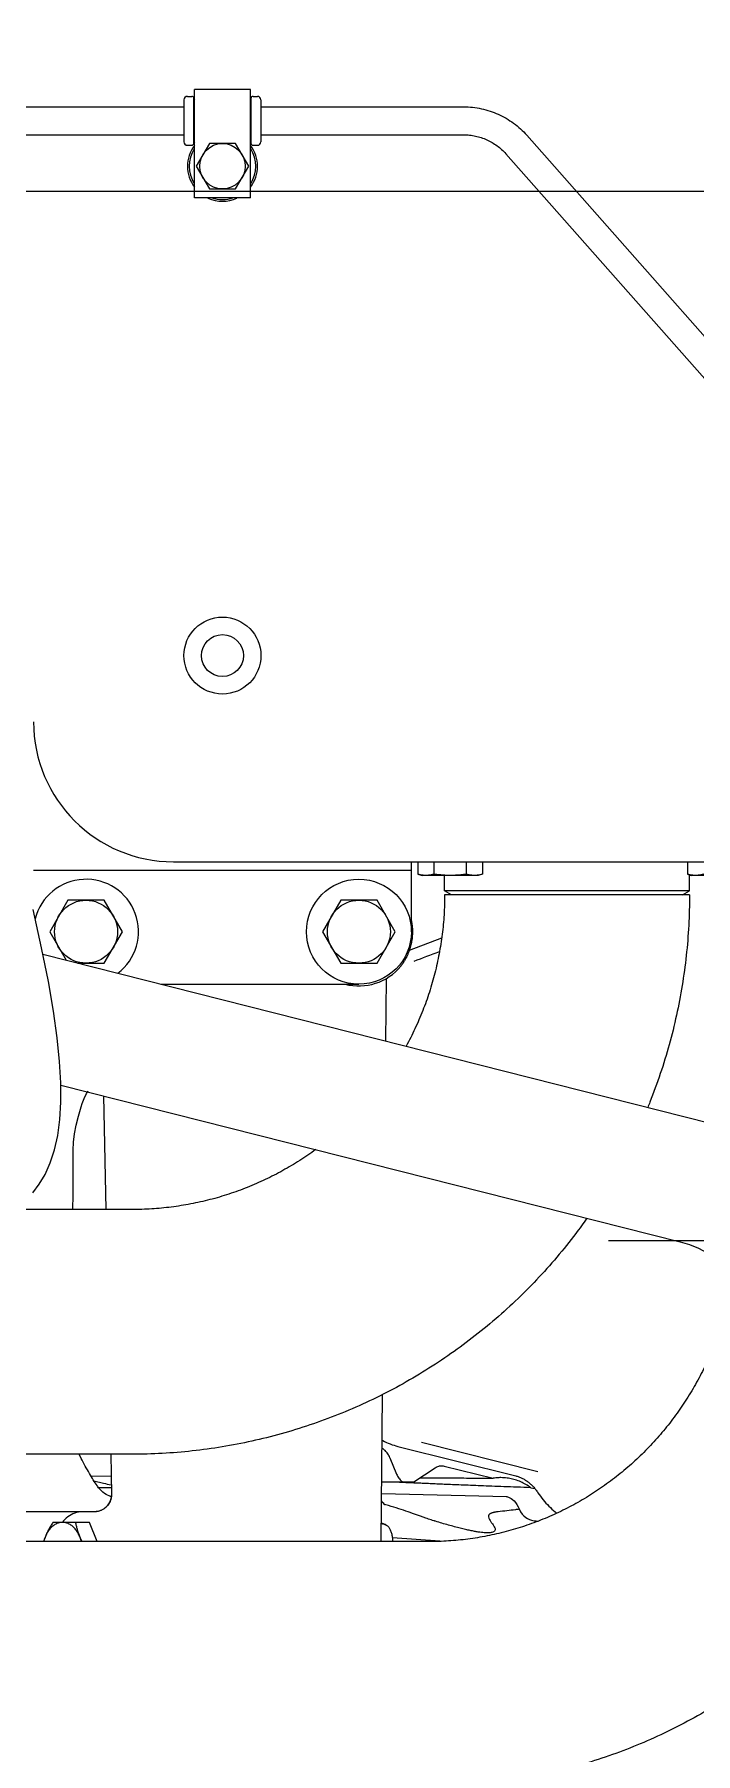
# Model space of a CAD drawing. Header units: millimetres. Extents: x 156850 to 204135, y 56350 to 74150.
# Drawn here: x 175107.8 to 175296.7, y 62350.3 to 62842.2 of the extents above; entities that cross this region are included whole.
import ezdxf

# ---------------------------------------------------------------- set-up
doc = ezdxf.new("R2010")
doc.units = ezdxf.units.MM
doc.header["$LTSCALE"] = 150
doc.linetypes.add('X-2F-PLAN$0$CENTER', pattern=[2, 1.25, -0.25, 0.25, -0.25])
doc.layers.add('-----33 Equipment', color=5, linetype='Continuous')

# ---------------------------------------------------------------- blocks, each defined once
blk = doc.blocks.new('X-2F-PLAN$0$AUDIT_I_260115101451-0')
at = {"color": 0}
for p, q in [((-78.97, -614.78), (-127.3, -805.54)), ((-116.37, -619.9), (-161.23, -796.95))]:
    blk.add_line(p, q, dxfattribs=at)
blk.add_lwpolyline([(-161.23, -796.95), (-162.04, -799.6), (-163.08, -802.16), (-164.34, -804.63), (-165.81, -807), (-167.49, -809.26), (-169.35, -811.41), (-171.39, -813.44), (-173.61, -815.34), (-175.98, -817.12), (-178.5, -818.76), (-181.17, -820.25), (-183.96, -821.58), (-186.86, -822.76), (-189.87, -823.77), (-192.96, -824.6), (-196.12, -825.25), (-199.33, -825.72), (-202.58, -826.01), (-205.85, -826.1)], dxfattribs=at)
blk = doc.blocks.new('X-2F-PLAN$0$A$C73FA2420')
at = {"color": 0, "linetype": 'Continuous'}
for p, q in [((2681.73, 502.62), (2681.73, 758.94)), ((2656.73, 417.7), (2656.73, 670.35)), ((2665.23, 512.86), (2665.23, 548.72)), ((2751.73, 502.62), (2751.73, 536.53)), ((3059.23, 538.28), (3059.23, 487.78)), ((3067.23, 538.28), (3067.23, 487.78)), ((2848.73, 422.78), (2848.73, 530.78)), ((2662.23, 514.8), (2662.23, 525.24)), ((2831.23, 526.17), (2823.08, 521.46)), ((2840.23, 520.97), (2831.23, 526.17)), ((2680.49, 517.15), (2681.73, 517.73)), ((2822.23, 518.12), (2822.23, 510.58)), ((2840.23, 510.58), (2840.23, 520.97)), ((2656.73, 512.55), (2662.23, 514.8)), ((2672.23, 512.26), (2672.23, 508.52)), ((2674.12, 513.52), (2673.45, 510.82)), ((2675.56, 514.41), (2675.42, 508.59)), ((2785.65, 515.19), (2785.64, 515.19)), ((2666.94, 509.72), (2666.04, 510.77)), ((2668.15, 508.94), (2666.94, 509.72)), ((2669.61, 508.52), (2668.15, 508.94)), ((2669.52, 508.55), (2669.61, 508.79)), ((2670.33, 508.49), (2669.61, 508.52)), ((2681.73, 508.71), (2670.33, 508.49)), ((2784.26, 510.76), (2751.73, 510.11)), ((2822.23, 510.58), (2831.23, 505.39)), ((2831.23, 505.39), (2840.23, 510.58)), ((2816.23, 494.44), (2816.23, 437.78)), ((2851.23, 490.78), (2851.23, 170.78)), ((3069.23, 487.78), (3057.23, 487.78)), ((3041.23, 484.78), (3072.23, 484.78)), ((3041.23, 468.78), (3041.23, 484.78)), ((3050.23, 484.28), (3043.73, 480.53)), ((3056.73, 480.53), (3050.23, 484.28)), ((3056.23, 486.78), (3056.23, 485.53)), ((3056.63, 484.93), (3069.83, 484.93)), ((3070.23, 486.78), (3070.23, 485.53)), ((3072.23, 468.78), (3072.23, 484.78)), ((3043.73, 480.53), (3043.73, 473.02)), ((3056.73, 473.02), (3056.73, 480.53)), ((3043.73, 473.02), (3050.23, 469.27)), ((3050.23, 469.27), (3056.73, 473.02)), ((3041.23, 468.78), (3072.23, 468.78)), ((3056.23, 468.03), (3056.23, 466.78)), ((3069.83, 468.63), (3056.63, 468.63)), ((3070.23, 468.03), (3070.23, 466.78)), ((3069.23, 465.78), (3057.23, 465.78)), ((3059.23, 465.78), (3059.23, 407.81)), ((3067.23, 465.78), (3067.23, 407.81)), ((2831.23, 448.17), (2822.23, 442.97)), ((2840.23, 442.97), (2831.23, 448.17)), ((2822.23, 442.97), (2822.23, 432.58)), ((2840.23, 432.58), (2840.23, 442.97)), ((2656.73, 431.44), (2698.85, 431.03)), ((2656.73, 428.16), (2656.93, 428.16)), ((2656.73, 428.11), (2656.96, 428.13)), ((2656.83, 414.62), (2657.84, 428.22)), ((2661.43, 429.96), (2661.3, 429.75)), ((2667.28, 430.1), (2667.38, 430.44)), ((2670.5, 431.31), (2669.62, 395.48)), ((2673.73, 422.22), (2673.73, 431.27)), ((2680.74, 428.91), (2676.02, 426.99)), ((2799.92, 430.06), (2817.87, 429.88)), ((2822.23, 432.58), (2831.23, 427.39)), ((2831.23, 427.39), (2840.23, 432.58)), ((2683.97, 426.64), (2675.55, 392.96)), ((2821.36, 425.8), (2821.45, 425.73)), ((2829.37, 414.15), (2825.87, 423.38)), ((2663.46, 418.67), (2664.01, 420.19)), ((2673.83, 422.07), (2677.87, 415.94)), ((2676.7, 386.6), (2685.04, 419.93)), ((2831.23, 422.78), (2851.23, 422.78)), ((2847.67, 420.94), (2847.33, 419.7)), ((2847.33, 403.7), (2847.33, 419.7)), ((2851.23, 420.94), (2847.67, 420.94)), ((2678.34, 413.41), (2674.85, 399.4)), ((2841.73, 343.28), (2841.73, 413.28)), ((2841.73, 411.28), (2842.89, 413.28)), ((2842.89, 413.28), (2847.33, 413.28)), ((2842.89, 343.28), (2842.89, 413.28)), ((2851.23, 416.32), (2847.67, 416.32)), ((2847.67, 402.46), (2847.33, 403.7)), ((2851.23, 407.08), (2847.67, 407.08)), ((2851.23, 402.46), (2847.67, 402.46)), ((3053.82, 395.8), (2914.36, 272.75)), ((2672.16, 388.6), (2671.88, 387.48)), ((3059.11, 389.81), (2919.65, 266.75)), ((2662.62, 386.61), (2662.62, 386.53)), ((2841.73, 345.28), (2842.89, 343.28)), ((2842.89, 343.28), (2847.51, 343.28)), ((2847.67, 343.85), (2847.33, 342.61)), ((2847.33, 326.61), (2847.33, 343.28)), ((2851.23, 343.85), (2847.67, 343.85))]:
    blk.add_line(p, q, dxfattribs=at)
for points in [[(2756.49, 531.02), (2758.95, 529.15), (2761.8, 527.48), (2765.09, 526), (2768.81, 524.79), (2772.93, 523.87), (2777.46, 523.26), (2782.47, 522.96), (2788, 522.98), (2794.12, 523.33), (2800.91, 524.02), (2808.48, 525.09), (2816.98, 526.55), (2826.6, 528.46), (2837.61, 530.86)], [(2672.55, 512.49), (2672.74, 512.62), (2673.13, 512.88), (2673.53, 513.14), (2673.95, 513.41), (2674.39, 513.69), (2674.83, 513.96), (2675.3, 514.25), (2675.77, 514.53), (2676.26, 514.81), (2676.75, 515.1), (2677.27, 515.39), (2677.79, 515.69), (2678.33, 515.99), (2678.88, 516.29), (2679.45, 516.59), (2680.03, 516.9), (2680.49, 517.15)], [(2751.73, 519.54), (2755.98, 519.5), (2762.66, 519.44), (2768.73, 519.42)], [(2768.73, 519.42), (2770.97, 519.32), (2773.39, 519.03), (2775.89, 518.56), (2778.47, 517.94), (2781.13, 517.16), (2782.06, 516.87)], [(2782.06, 516.87), (2783.49, 516.32), (2784.9, 515.63), (2785.64, 515.19)], [(2666.04, 510.77), (2665.45, 512.04), (2665.33, 512.87)], [(2669.61, 508.79), (2669.78, 509.19), (2669.99, 509.62), (2670.24, 510.06), (2670.53, 510.51), (2670.87, 510.95), (2671.26, 511.39), (2671.69, 511.81), (2672.16, 512.21), (2672.55, 512.49)], [(2661.43, 429.96), (2661.62, 430.29), (2661.94, 431), (2662.06, 431.39)], [(2664.01, 420.19), (2664.2, 420.73), (2664.4, 421.29), (2664.6, 421.87), (2664.81, 422.47), (2665.03, 423.09), (2665.25, 423.72), (2665.47, 424.37), (2665.69, 425.04), (2665.92, 425.71), (2666.14, 426.4), (2666.37, 427.11), (2666.6, 427.82), (2666.82, 428.56), (2667.05, 429.31), (2667.28, 430.1)], [(2667.28, 430.31), (2667.27, 430.29), (2667.29, 430.32)], [(2667.29, 430.32), (2667.39, 430.46), (2667.6, 430.69), (2667.94, 430.99), (2668.42, 431.31), (2668.46, 431.33)], [(2662.63, 416.18), (2662.68, 416.32), (2662.81, 416.74), (2662.93, 417.13), (2663.05, 417.5), (2663.17, 417.85), (2663.31, 418.24), (2663.46, 418.67)], [(2669.62, 395.49), (2669.55, 395.27), (2669.43, 395), (2669.27, 394.67), (2669.04, 394.28), (2668.74, 393.86), (2668.36, 393.43), (2667.89, 392.99), (2667.34, 392.59), (2666.69, 392.23), (2666.12, 391.99)], [(2669.68, 395.71), (2669.68, 395.72), (2669.68, 395.71), (2669.66, 395.63), (2669.62, 395.49)], [(2666.12, 391.99), (2665.87, 391.9), (2665.21, 391.56), (2664.61, 391.14), (2664.08, 390.65), (2663.65, 390.1), (2663.3, 389.54), (2663.05, 389), (2662.88, 388.49), (2662.77, 388.03), (2662.69, 387.58), (2662.65, 387.14), (2662.62, 386.67), (2662.62, 386.62)]]:
    blk.add_lwpolyline(points, dxfattribs=at)
for centre, radius in [((2831.23, 515.78), 9), ((2910.23, 476.78), 11), ((2910.23, 476.78), 6), ((3050.23, 476.78), 6.5), ((2831.23, 437.78), 15), ((2831.23, 437.78), 9)]:
    blk.add_circle(centre, radius, dxfattribs=at)
for centre, radius, start, end in [((2831.23, 515.78), 15, 217.4693, 75.6595), ((2891.23, 490.78), 40, 90, 180), ((3057.23, 486.78), 1, 90, 180), ((3069.23, 486.78), 1, 0, 90), ((3050.23, 476.78), 10, 53.364, 126.6207), ((3050.23, 476.78), 9.5, 58.1047, 121.9232), ((3056.83, 485.53), 0.6, 180, 270), ((3056.63, 484.33), 0.6, 49.4521, 90), ((3069.83, 484.33), 0.6, 90, 130.5479), ((3069.63, 485.53), 0.6, 270, 0), ((3050.23, 476.78), 10, 155.5429, 204.4498), ((3050.23, 476.78), 9.5, 161.4806, 198.4815), ((3050.23, 476.78), 10, 233.3641, 306.6206), ((3050.23, 476.78), 9.5, 238.1048, 301.923), ((3056.83, 468.03), 0.6, 90, 180), ((3056.63, 469.23), 0.6, 270, 310.5479), ((3069.83, 469.23), 0.6, 229.4521, 270), ((3069.63, 468.03), 0.6, 0, 90), ((3057.23, 466.78), 1, 180, 270), ((3069.23, 466.78), 1, 270, 0), ((2831.23, 437.78), 15.52, 165.2409, 230.5224)]:
    blk.add_arc(centre, radius, start, end, dxfattribs=at)
for points, start_tangent, end_tangent in [([(2658.23, 527.38), (2657.25, 527.75), (2656.74, 527.92)], (-0.92582, 0.377965), (-0.95553, 0.294893)), ([(2658.23, 527.38), (2656.97, 527.8), (2656.74, 527.86)], (-0.92582, 0.377965), (-0.973925, 0.226869)), ([(2662.23, 525.24), (2661.21, 525.88), (2660.21, 526.45), (2659.22, 526.95), (2658.23, 527.38)], (-0.84076, 0.541409), (-0.92582, 0.377965)), ([(2662.23, 522.48), (2662.11, 523.47), (2661.75, 524.42), (2661.16, 525.31), (2660.36, 526.12), (2659.38, 526.82), (2658.23, 527.38)], (0, 1), (-0.92582, 0.377965)), ([(2658.23, 517.58), (2659.37, 518.15), (2660.36, 518.85), (2661.16, 519.66), (2661.75, 520.55), (2662.11, 521.51), (2662.23, 522.48)], (0.92582, 0.377964), (0, 1)), ([(2665.23, 516.9), (2664.87, 519), (2663.79, 521), (2662.27, 522.53)], (0, 1), (-0.782041, 0.623226)), ([(2656.73, 516.89), (2657.25, 517.15), (2658.23, 517.58)], (0.891475, 0.45307), (0.92582, 0.377964)), ([(2656.74, 517.11), (2656.97, 517.17), (2658.23, 517.58)], (0.973925, 0.226868), (0.92582, 0.377964)), ([(2658.23, 517.58), (2659.22, 517.95), (2660.21, 518.26), (2661.21, 518.51), (2662.23, 518.71)], (0.92582, 0.377964), (0.985438, 0.170033)), ([(2665.47, 511.98), (2665.37, 512.35), (2665.27, 512.86)], (-0.302001, 0.953308), (-0.124327, 0.992241)), ([(2665.61, 511.59), (2665.47, 511.98)], (-0.379949, 0.925007), (-0.302001, 0.953308)), ([(2666.13, 510.63), (2665.69, 511.4), (2665.61, 511.59)], (-0.571047, 0.820917), (-0.379949, 0.925007)), ([(2666.47, 510.19), (2666.13, 510.63)], (-0.658066, 0.75296), (-0.571047, 0.820917)), ([(2667.15, 509.55), (2666.73, 509.92), (2666.47, 510.19)], (-0.78776, 0.615982), (-0.658066, 0.75296)), ([(2667.69, 509.18), (2667.15, 509.55)], (-0.860123, 0.510087), (-0.78776, 0.615982)), ([(2668.46, 508.81), (2668.24, 508.9), (2667.69, 509.18)], (-0.935002, 0.354642), (-0.860123, 0.510087)), ([(2669.16, 508.6), (2668.46, 508.81)], (-0.976797, 0.214169), (-0.935002, 0.354642)), ([(2670.33, 508.49), (2669.19, 508.6), (2669.16, 508.6)], (-0.999802, -0.019878), (-0.976797, 0.214169)), ([(2673.45, 510.82), (2672.95, 508.55)], (-0.241955, -0.970288), (-0.187083, -0.982344)), ([(2657.46, 428.18), (2657.35, 428.17), (2656.93, 428.16)], (-0.996651, -0.081778), (-1, 0)), ([(2658.29, 428.28), (2657.8, 428.21), (2657.46, 428.18)], (-0.988534, -0.150997), (-0.996651, -0.081778)), ([(2660.7, 429.16), (2660.29, 428.92), (2659.85, 428.71), (2659.37, 428.53), (2658.85, 428.39), (2658.29, 428.28)], (-0.83126, -0.555883), (-0.988533, -0.151003)), ([(2661.3, 429.75), (2661.13, 429.53), (2660.93, 429.34), (2660.7, 429.16)], (-0.564333, -0.825547), (-0.831269, -0.555871)), ([(2661.9, 431.39), (2661.85, 431.03), (2661.73, 430.59), (2661.54, 430.16), (2661.43, 429.96)], (-0.109798, -0.993954), (-0.505887, -0.8626)), ([(2680.74, 428.91), (2681.32, 429.18), (2681.86, 429.5), (2682.33, 429.85), (2682.75, 430.25), (2683.1, 430.67), (2683.37, 431.12)], (0.92582, 0.377964), (0.461598, 0.887089)), ([(2683.4, 431.18), (2683.37, 431.12)], (-0.464302, -0.885677), (-0.461598, -0.887089)), ([(2685.73, 431.16), (2685.63, 430.97), (2684.66, 428.83), (2683.97, 426.64)], (-0.474505, -0.880253), (-0.242443, -0.970166)), ([(2672.16, 388.6), (2672.3, 392.63), (2672.44, 396.34), (2672.57, 399.77), (2672.7, 402.94), (2672.81, 405.86), (2672.92, 408.56), (2673.02, 411.05), (2673.11, 413.36), (2673.2, 415.48), (2673.29, 417.45), (2673.37, 419.27), (2673.44, 420.96), (2673.51, 422.51), (2673.58, 423.95), (2673.63, 425.14)], (0.036583, 0.999331), (0.047522, 0.99887)), ([(2673.63, 425.14), (2673.64, 425.29)], (0.047522, 0.99887), (0.047635, 0.998865)), ([(2673.64, 425.29), (2673.7, 426.52), (2673.73, 427.19)], (0.047635, 0.998865), (0.049312, 0.998783)), ([(2676.02, 426.99), (2675.44, 426.71), (2674.9, 426.38), (2674.44, 426), (2674.05, 425.59), (2673.73, 425.14)], (-0.92582, -0.377965), (-0.504393, -0.863474)), ([(2830.38, 422.49), (2829.79, 422.54), (2829.17, 422.6), (2828.5, 422.7), (2827.8, 422.84), (2827.06, 423.02), (2826.29, 423.24), (2825.51, 423.51), (2824.71, 423.83), (2823.91, 424.21), (2823.09, 424.65), (2822.27, 425.15), (2821.45, 425.73)], (-0.998638, 0.052183), (-0.800316, 0.599578)), ([(2673.73, 422.22), (2673.78, 422.15), (2673.83, 422.07)], (0.504393, -0.863474), (0.550527, -0.834817)), ([(2675.02, 420.27), (2675.01, 419.04), (2675, 416.9), (2674.99, 414.58), (2674.97, 412.04), (2674.95, 409.28), (2674.92, 406.26), (2674.89, 402.98), (2674.85, 399.4)], (-0.004422, -0.99999), (-0.010664, -0.999943)), ([(2822.81, 421.99), (2825.56, 414.75)], (0.354912, -0.9349), (0.354906, -0.934902)), ([(2832.11, 422.49), (2831.53, 422.47), (2830.96, 422.47), (2830.38, 422.49)], (-0.998547, -0.053886), (-0.998638, 0.052183)), ([(2834.36, 422.77), (2834, 422.71), (2833.33, 422.61), (2832.71, 422.54), (2832.11, 422.49)], (-0.981434, -0.191799), (-0.998547, -0.053886)), ([(2847.33, 418.63), (2847.37, 419.39), (2847.41, 419.69)], (0, 1), (0.136143, 0.990689)), ([(2847.67, 416.32), (2847.48, 417.11), (2847.37, 417.87), (2847.33, 418.63)], (-0.258819, 0.965926), (0, 1)), ([(2847.41, 419.69), (2847.48, 420.16), (2847.67, 420.94)], (0.136143, 0.990689), (0.258819, 0.965926)), ([(2659.47, 403.68), (2659.66, 404.75), (2659.9, 405.96), (2660.2, 407.31), (2660.57, 408.81), (2660.99, 410.45), (2661.47, 412.2), (2661.99, 414.03), (2662.54, 415.88), (2662.63, 416.18)], (0.152708, 0.988271), (0.290581, 0.95685)), ([(2677.87, 415.94), (2678.14, 415.46), (2678.32, 414.96), (2678.42, 414.44), (2678.43, 414.07)], (0.550527, -0.834817), (-0.025549, -0.999674)), ([(2678.43, 414.07), (2678.43, 413.93), (2678.34, 413.41)], (-0.025549, -0.999674), (-0.241955, -0.970288)), ([(2847.33, 411.7), (2847.37, 413.24), (2847.49, 414.77), (2847.67, 416.32)], (0, 1), (0.132788, 0.991144)), ([(2847.67, 407.08), (2847.48, 408.65), (2847.37, 410.17), (2847.33, 411.7)], (-0.132788, 0.991144), (0, 1)), ([(2659.23, 401.06), (2659.24, 401.22), (2659.27, 401.96), (2659.35, 402.77), (2659.47, 403.68)], (0.000409, 1), (0.152708, 0.988271)), ([(2847.33, 404.77), (2847.37, 405.54), (2847.48, 406.3), (2847.67, 407.08)], (0, 1), (0.258819, 0.965926)), ([(2847.67, 402.46), (2847.48, 403.25), (2847.37, 404.01), (2847.33, 404.77)], (-0.258819, 0.965926), (0, 1)), ([(3059.23, 407.81), (3059.14, 406.12), (3058.88, 404.44), (3058.43, 402.81), (3057.82, 401.22), (3057.04, 399.72), (3056.11, 398.3), (3055.03, 396.99), (3053.82, 395.8)], (0, -1), (-0.749838, -0.661622)), ([(3067.23, 407.81), (3067.1, 405.27), (3066.7, 402.76), (3066.03, 400.3), (3065.11, 397.93), (3063.94, 395.67), (3062.54, 393.55), (3060.93, 391.59), (3059.11, 389.81)], (0, -1), (-0.749838, -0.661622)), ([(2660.67, 398.94), (2660.23, 398.84), (2659.89, 398.92), (2659.63, 399.15), (2659.44, 399.51), (2659.32, 399.98), (2659.25, 400.56), (2659.23, 401.06)], (-0.926995, -0.375074), (0.000409, 1)), ([(2663.8, 400.72), (2663.09, 400.44), (2662.42, 400.06), (2661.78, 399.62), (2661.19, 399.22), (2660.67, 398.94)], (-0.964269, -0.264924), (-0.926994, -0.375077)), ([(2665.27, 398), (2665.23, 398.31), (2665.19, 398.61), (2665.15, 398.88), (2665.09, 399.15), (2665.04, 399.39), (2664.97, 399.62), (2664.9, 399.83), (2664.83, 400.02), (2664.75, 400.19), (2664.66, 400.33), (2664.58, 400.45), (2664.48, 400.55), (2664.37, 400.64), (2664.26, 400.69), (2664.14, 400.73), (2664.03, 400.74), (2663.91, 400.74), (2663.8, 400.72)], (-0.103465, 0.994633), (-0.964269, -0.264925)), ([(2675.03, 397.17), (2675.02, 397.82), (2674.85, 399.4)], (0.000008, 1), (-0.163878, 0.986481)), ([(2665.85, 393.06), (2665.55, 395.47), (2665.27, 398)], (-0.134418, 0.990925), (-0.103465, 0.994633)), ([(2672.16, 388.6), (2673.08, 390.04), (2673.83, 391.54), (2674.41, 393.08), (2674.8, 394.64), (2675, 396.23), (2675.03, 397.17)], (0.579607, 0.814896), (0.000008, 1)), ([(2666, 391.98), (2665.85, 393.06)], (-0.139524, 0.990219), (-0.134418, 0.990925)), ([(2666, 391.95), (2666, 391.98)], (-0.13967, 0.990198), (-0.139524, 0.990219)), ([(2675.55, 392.96), (2675.27, 392.06), (2674.9, 391.19), (2674.42, 390.33), (2673.86, 389.51), (2673.2, 388.72), (2672.46, 387.97), (2671.63, 387.27), (2670.73, 386.62)], (-0.242443, -0.970166), (-0.83077, -0.556616)), ([(2670.73, 386.62), (2668.7, 385.11), (2666.87, 383.46), (2665.27, 381.69), (2664.88, 381.19)], (-0.83077, -0.556616), (-0.601863, -0.798599)), ([(2847.33, 341.54), (2847.37, 342.3), (2847.41, 342.6)], (0, 1), (0.136143, 0.990689)), ([(2847.67, 339.23), (2847.48, 340.02), (2847.37, 340.78), (2847.33, 341.54)], (-0.258819, 0.965926), (0, 1)), ([(2847.4, 342.88), (2847.38, 343.28)], (-0.064097, 0.997944), (-0.051683, 0.998664)), ([(2847.41, 342.6), (2847.48, 343.07), (2847.67, 343.85)], (0.136143, 0.990689), (0.258819, 0.965926))]:
    blk.add_spline(points, degree=3, dxfattribs=dict(at, start_tangent=start_tangent, end_tangent=end_tangent))
for points, knots in [([(2749.26, 372.59), (2747.78, 373.63), (2743.99, 376.4), (2738.07, 381.14), (2731.62, 386.91), (2725.49, 393.02), (2719.7, 399.45), (2714.27, 406.18), (2709.22, 413.19), (2704.55, 420.46), (2700.29, 427.98), (2696.44, 435.71), (2693.01, 443.64), (2690.03, 451.74), (2687.49, 459.99), (2685.39, 468.37), (2683.76, 476.84), (2682.59, 485.39), (2681.89, 493.99), (2681.73, 499.74), (2681.73, 502.62)], [98.54245, 98.54245, 98.54245, 98.54245, 103.973124, 112.625131, 121.275344, 129.922543, 138.566814, 147.209327, 155.850135, 164.487383, 173.122851, 181.756895, 190.389204, 199.019128, 207.648056, 216.276162, 224.903059, 233.529162, 242.15499, 250.780728, 250.780728, 250.780728, 250.780728]), ([(2768.9, 450.13), (2767.82, 451.62), (2765.71, 454.69), (2762.85, 459.49), (2760.27, 464.5), (2758.02, 469.66), (2756.1, 474.95), (2754.51, 480.35), (2753.28, 485.84), (2752.39, 491.4), (2751.85, 497), (2751.73, 500.75), (2751.73, 502.62)], [84.689532, 84.689532, 84.689532, 84.689532, 90.212253, 95.840622, 101.467443, 107.093067, 112.718159, 118.342141, 123.965246, 129.588069, 135.210396, 140.832475, 140.832475, 140.832475, 140.832475]), ([(2841.73, 413.28), (2839.85, 413.28), (2836.09, 413.39), (2830.47, 413.92), (2824.89, 414.8), (2819.37, 416.02), (2813.95, 417.58), (2808.63, 419.48), (2803.45, 421.7), (2800.1, 423.39), (2798.46, 424.28)], [0, 0, 0, 0, 5.644015, 11.287919, 16.931454, 22.574814, 28.217406, 33.858969, 39.500023, 45.110652, 45.110652, 45.110652, 45.110652]), ([(2623.67, 316.78), (2622.17, 318.56), (2618.91, 322.61), (2614.17, 329.13), (2609.51, 336.34), (2605.25, 343.79), (2601.41, 351.45), (2597.99, 359.3), (2595.01, 367.32), (2592.47, 375.49), (2590.39, 383.79), (2588.76, 392.18), (2587.59, 400.64), (2586.89, 409.16), (2586.73, 414.85), (2586.73, 417.7)], [139.987196, 139.987196, 139.987196, 139.987196, 146.988017, 155.576163, 164.152812, 172.724046, 181.290761, 189.851835, 198.405445, 206.95589, 215.503722, 224.047659, 232.589102, 241.129657, 249.669915, 249.669915, 249.669915, 249.669915]), ([(2733.62, 330.72), (2732.4, 330.89), (2729.32, 331.4), (2724.45, 332.46), (2719.04, 333.99), (2713.73, 335.84), (2708.55, 338.02), (2703.52, 340.51), (2698.66, 343.31), (2693.98, 346.4), (2689.51, 349.77), (2685.26, 353.41), (2681.25, 357.31), (2677.49, 361.44), (2674.01, 365.81), (2670.81, 370.38), (2667.91, 375.14), (2665.33, 380.08), (2663.06, 385.16), (2661.13, 390.38), (2659.53, 395.71), (2658.29, 401.13), (2657.39, 406.62), (2656.85, 412.15), (2656.73, 415.85), (2656.73, 417.7)], [13.152746, 13.152746, 13.152746, 13.152746, 16.871909, 22.494091, 28.113702, 33.729835, 39.343918, 44.954338, 50.559716, 56.161779, 61.759962, 67.352328, 72.940525, 78.525362, 84.104479, 89.679216, 95.251497, 100.818954, 106.382586, 111.944743, 117.503512, 123.05956, 128.614806, 134.168586, 139.721703, 139.721703, 139.721703, 139.721703]), ([(2841.73, 343.28), (2838.84, 343.28), (2833.06, 343.43), (2824.42, 344.14), (2815.82, 345.3), (2807.3, 346.93), (2798.89, 349.02), (2790.59, 351.55), (2784.65, 353.73), (2781.47, 355.01), (2780.96, 355.22)], [0, 0, 0, 0, 8.67077, 17.341196, 26.011105, 34.679985, 43.347459, 52.01391, 60.67918, 62.318354, 62.318354, 62.318354, 62.318354])]:
    blk.add_open_spline(points, degree=3, knots=knots, dxfattribs=at)
at = {"color": 0}
blk.add_blockref('X-2F-PLAN$0$AUDIT_I_260115101451-0', (2903.73, 1142.88), dxfattribs=at)
blk = doc.blocks.new('X-2F-PLAN$0$zw$C47F')
at = {"layer": '-----33 Equipment', "linetype": 'X-2F-PLAN$0$CENTER', "lineweight": 13, "ltscale": 19.304}
blk.add_line((5640.86, 958.15), (5640.86, 1214.45), dxfattribs=at)
blk.add_line((5640.86, 958.15), (5640.86, 1214.45), dxfattribs=at)
at = {"layer": '-----33 Equipment'}
blk.add_lwpolyline([(5941.06, 2236.3), (6141.06, 2236.3), (6141.06, 1136.3), (5941.06, 1136.3)], close=True, dxfattribs=at)
blk.add_blockref('X-2F-PLAN$0$A$C73FA2420', (2898.05, 848.02), dxfattribs=at)

msp = doc.modelspace()

# ---------------------------------------------------------------- block references
at = {"layer": '-----33 Equipment', "rotation": 90.00000000000001}
msp.add_blockref('X-2F-PLAN$0$zw$C47F', (176486.3, 56856.22), dxfattribs=at)

doc.saveas('drawing.dxf')
